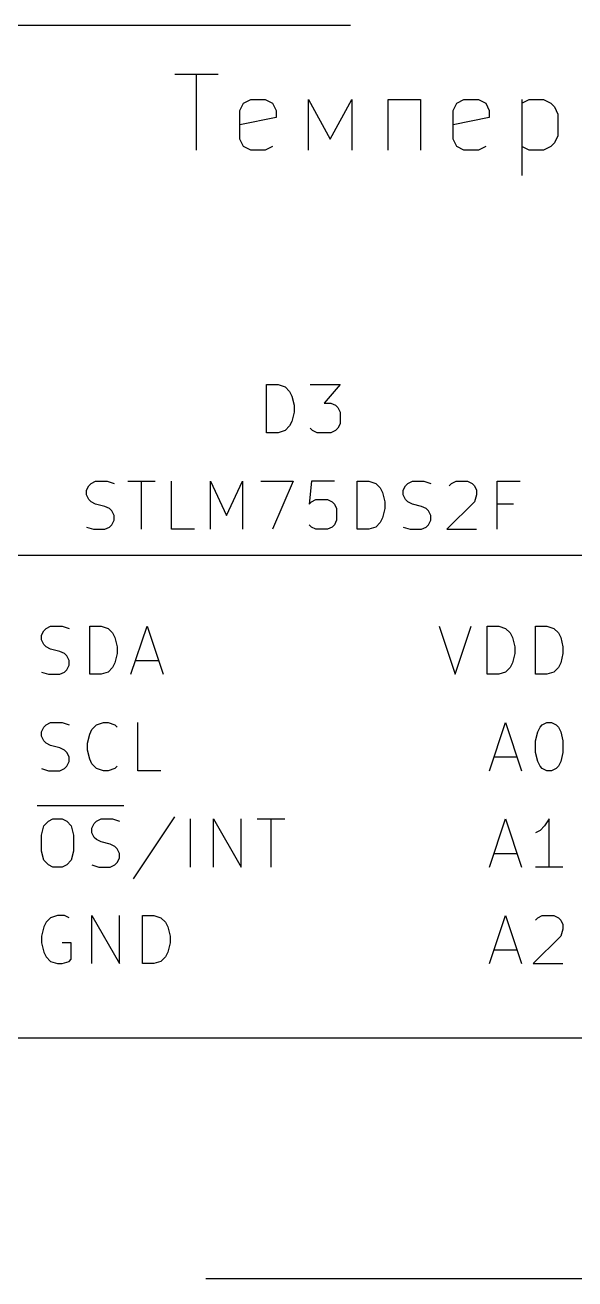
# Model space of a CAD drawing. Extents: x 0.3 to 11.5, y -8.2 to -0.2.
# Drawn here: x 6.062 to 6.633, y -4.6 to -3.3 of the extents above; entities that cross this region are included whole.
import ezdxf

# ---------------------------------------------------------------- set-up
doc = ezdxf.new("R2010")
doc.units = 0
doc.header["$MEASUREMENT"] = 0
doc.linetypes.add('DASHED', pattern=[0.75, 0.5, -0.25])
doc.layers.add('BLACK', color=7, linetype='CONTINUOUS')

msp = doc.modelspace()

# ---------------------------------------------------------------- linework, layer by layer
at = {"layer": 'BLACK', "linetype": 'DASHED'}
for p, q in [((4.4, -3.3), (7.5, -3.3)), ((7.5, -4.6), (4.4, -4.6))]:
    msp.add_line(p, q, dxfattribs=at)
at = {"layer": 'BLACK', "linetype": 'CONTINUOUS'}
for p, q in [((6.21785, -3.35096), (6.26285, -3.35096)), ((6.24035, -3.4297), (6.24035, -3.35096)), ((6.28909, -3.38096), (6.29659, -3.37721)), ((6.29659, -3.37721), (6.31159, -3.37721)), ((6.31159, -3.37721), (6.31909, -3.38096)), ((6.35659, -3.4297), (6.35659, -3.37721)), ((6.35659, -3.37721), (6.37909, -3.41845)), ((6.37909, -3.41845), (6.40158, -3.37721)), ((6.40158, -3.37721), (6.40158, -3.4297)), ((6.43907, -3.4297), (6.43907, -3.37721)), ((6.43907, -3.37721), (6.47282, -3.37721)), ((6.47282, -3.37721), (6.47282, -3.4297)), ((6.51031, -3.38096), (6.51781, -3.37721)), ((6.51781, -3.37721), (6.53281, -3.37721)), ((6.53281, -3.37721), (6.54031, -3.38096)), ((6.57781, -3.37721), (6.57781, -3.45595)), ((6.57781, -3.38096), (6.58531, -3.37721)), ((6.58531, -3.37721), (6.60031, -3.37721)), ((6.60031, -3.37721), (6.6078, -3.38096)), ((6.28535, -3.38846), (6.28909, -3.38096)), ((6.28535, -3.41845), (6.28535, -3.38846)), ((6.31909, -3.38096), (6.32284, -3.38846)), ((6.32284, -3.38846), (6.32284, -3.39595)), ((6.50657, -3.38846), (6.51031, -3.38096)), ((6.50657, -3.41845), (6.50657, -3.38846)), ((6.54031, -3.38096), (6.54406, -3.38846)), ((6.54406, -3.38846), (6.54406, -3.39595)), ((6.6078, -3.38096), (6.61156, -3.3847)), ((6.61156, -3.3847), (6.6153, -3.3922)), ((6.6153, -3.3922), (6.6153, -3.4147)), ((6.32284, -3.39595), (6.28535, -3.40345)), ((6.54406, -3.39595), (6.50657, -3.40345)), ((6.28909, -3.42595), (6.28535, -3.41845)), ((6.51031, -3.42595), (6.50657, -3.41845)), ((6.6153, -3.4147), (6.61156, -3.4222)), ((6.29659, -3.4297), (6.28909, -3.42595)), ((6.31159, -3.4297), (6.29659, -3.4297)), ((6.31909, -3.42595), (6.31159, -3.4297)), ((6.51781, -3.4297), (6.51031, -3.42595)), ((6.53281, -3.4297), (6.51781, -3.4297)), ((6.54031, -3.42595), (6.53281, -3.4297)), ((6.58531, -3.4297), (6.57781, -3.42595)), ((6.60031, -3.4297), (6.58531, -3.4297)), ((6.6078, -3.42595), (6.60031, -3.4297)), ((6.61156, -3.4222), (6.6078, -3.42595)), ((6.31309, -3.7228), (6.31309, -3.6728)), ((6.31309, -3.6728), (6.325, -3.6728)), ((6.31309, -3.7228), (6.31309, -3.6728)), ((6.31309, -3.6728), (6.325, -3.6728)), ((6.325, -3.6728), (6.33214, -3.67519)), ((6.325, -3.6728), (6.33214, -3.67519)), ((6.33214, -3.67519), (6.33691, -3.67995)), ((6.33214, -3.67519), (6.33691, -3.67995)), ((6.35833, -3.6728), (6.38929, -3.6728)), ((6.35833, -3.6728), (6.38929, -3.6728)), ((6.38929, -3.6728), (6.37262, -3.69185)), ((6.38929, -3.6728), (6.37262, -3.69185)), ((6.33691, -3.67995), (6.33929, -3.68471)), ((6.33691, -3.67995), (6.33929, -3.68471)), ((6.33929, -3.68471), (6.34167, -3.69423)), ((6.33929, -3.68471), (6.34167, -3.69423)), ((6.37262, -3.69185), (6.37976, -3.69185)), ((6.37262, -3.69185), (6.37976, -3.69185)), ((6.37976, -3.69185), (6.38452, -3.69423)), ((6.37976, -3.69185), (6.38452, -3.69423)), ((6.34167, -3.70137), (6.33929, -3.7109)), ((6.34167, -3.70137), (6.33929, -3.7109)), ((6.34167, -3.69423), (6.34167, -3.70137)), ((6.34167, -3.69423), (6.34167, -3.70137)), ((6.38452, -3.69423), (6.38691, -3.69661)), ((6.38452, -3.69423), (6.38691, -3.69661)), ((6.38691, -3.69661), (6.38929, -3.70137)), ((6.38691, -3.69661), (6.38929, -3.70137)), ((6.38929, -3.70137), (6.38929, -3.71328)), ((6.38929, -3.70137), (6.38929, -3.71328)), ((6.33691, -3.71566), (6.33214, -3.72043)), ((6.33691, -3.71566), (6.33214, -3.72043)), ((6.33929, -3.7109), (6.33691, -3.71566)), ((6.33929, -3.7109), (6.33691, -3.71566)), ((6.38929, -3.71328), (6.38691, -3.71804)), ((6.38929, -3.71328), (6.38691, -3.71804)), ((6.325, -3.7228), (6.31309, -3.7228)), ((6.325, -3.7228), (6.31309, -3.7228)), ((6.33214, -3.72043), (6.325, -3.7228)), ((6.33214, -3.72043), (6.325, -3.7228)), ((6.36072, -3.72043), (6.35833, -3.71804)), ((6.36072, -3.72043), (6.35833, -3.71804)), ((6.36548, -3.7228), (6.36072, -3.72043)), ((6.36548, -3.7228), (6.36072, -3.72043)), ((6.37976, -3.7228), (6.36548, -3.7228)), ((6.37976, -3.7228), (6.36548, -3.7228)), ((6.38452, -3.72043), (6.37976, -3.7228)), ((6.38452, -3.72043), (6.37976, -3.7228)), ((6.38691, -3.71804), (6.38452, -3.72043)), ((6.38691, -3.71804), (6.38452, -3.72043)), ((6.12619, -3.78233), (6.12857, -3.77757)), ((6.12619, -3.78233), (6.12857, -3.77757)), ((6.12619, -3.78709), (6.12619, -3.78233)), ((6.12619, -3.78709), (6.12619, -3.78233)), ((6.12857, -3.77757), (6.13095, -3.77519)), ((6.12857, -3.77757), (6.13095, -3.77519)), ((6.13095, -3.77519), (6.13572, -3.7728)), ((6.13095, -3.77519), (6.13572, -3.7728)), ((6.13572, -3.7728), (6.14762, -3.7728)), ((6.13572, -3.7728), (6.14762, -3.7728)), ((6.14762, -3.7728), (6.15476, -3.77519)), ((6.14762, -3.7728), (6.15476, -3.77519)), ((6.16905, -3.7728), (6.19762, -3.7728)), ((6.16905, -3.7728), (6.19762, -3.7728)), ((6.18333, -3.8228), (6.18333, -3.7728)), ((6.18333, -3.8228), (6.18333, -3.7728)), ((6.21428, -3.8228), (6.21428, -3.7728)), ((6.21428, -3.8228), (6.21428, -3.7728)), ((6.25476, -3.8228), (6.25476, -3.7728)), ((6.25476, -3.7728), (6.27143, -3.80852)), ((6.25476, -3.8228), (6.25476, -3.7728)), ((6.25476, -3.7728), (6.27143, -3.80852)), ((6.27143, -3.80852), (6.28809, -3.7728)), ((6.27143, -3.80852), (6.28809, -3.7728)), ((6.28809, -3.7728), (6.28809, -3.8228)), ((6.28809, -3.7728), (6.28809, -3.8228)), ((6.30714, -3.7728), (6.34047, -3.7728)), ((6.30714, -3.7728), (6.34047, -3.7728)), ((6.34047, -3.7728), (6.31905, -3.8228)), ((6.34047, -3.7728), (6.31905, -3.8228)), ((6.35952, -3.7728), (6.35714, -3.79661)), ((6.35952, -3.7728), (6.35714, -3.79661)), ((6.38333, -3.7728), (6.35952, -3.7728)), ((6.38333, -3.7728), (6.35952, -3.7728)), ((6.40714, -3.8228), (6.40714, -3.7728)), ((6.40714, -3.7728), (6.41904, -3.7728)), ((6.40714, -3.8228), (6.40714, -3.7728)), ((6.40714, -3.7728), (6.41904, -3.7728)), ((6.41904, -3.7728), (6.42619, -3.77519)), ((6.41904, -3.7728), (6.42619, -3.77519)), ((6.42619, -3.77519), (6.43095, -3.77995)), ((6.42619, -3.77519), (6.43095, -3.77995)), ((6.43095, -3.77995), (6.43333, -3.78471)), ((6.43095, -3.77995), (6.43333, -3.78471)), ((6.45476, -3.78233), (6.45714, -3.77757)), ((6.45476, -3.78233), (6.45714, -3.77757)), ((6.45476, -3.78709), (6.45476, -3.78233)), ((6.45476, -3.78709), (6.45476, -3.78233)), ((6.45714, -3.77757), (6.45952, -3.77519)), ((6.45714, -3.77757), (6.45952, -3.77519)), ((6.45952, -3.77519), (6.46428, -3.7728)), ((6.45952, -3.77519), (6.46428, -3.7728)), ((6.46428, -3.7728), (6.47619, -3.7728)), ((6.46428, -3.7728), (6.47619, -3.7728)), ((6.47619, -3.7728), (6.48333, -3.77519)), ((6.47619, -3.7728), (6.48333, -3.77519)), ((6.50238, -3.77757), (6.50476, -3.77519)), ((6.50238, -3.77757), (6.50476, -3.77519)), ((6.50476, -3.77519), (6.50952, -3.7728)), ((6.50476, -3.77519), (6.50952, -3.7728)), ((6.50952, -3.7728), (6.52143, -3.7728)), ((6.50952, -3.7728), (6.52143, -3.7728)), ((6.52143, -3.7728), (6.52619, -3.77519)), ((6.52143, -3.7728), (6.52619, -3.77519)), ((6.52619, -3.77519), (6.52857, -3.77757)), ((6.52619, -3.77519), (6.52857, -3.77757)), ((6.52857, -3.77757), (6.53095, -3.78233)), ((6.52857, -3.77757), (6.53095, -3.78233)), ((6.53095, -3.78233), (6.53095, -3.78709)), ((6.53095, -3.78233), (6.53095, -3.78709)), ((6.55237, -3.8228), (6.55237, -3.7728)), ((6.55237, -3.7728), (6.57619, -3.7728)), ((6.55237, -3.8228), (6.55237, -3.7728)), ((6.55237, -3.7728), (6.57619, -3.7728)), ((6.12857, -3.79185), (6.12619, -3.78709)), ((6.12857, -3.79185), (6.12619, -3.78709)), ((6.13095, -3.79423), (6.12857, -3.79185)), ((6.13095, -3.79423), (6.12857, -3.79185)), ((6.13572, -3.79661), (6.13095, -3.79423)), ((6.13572, -3.79661), (6.13095, -3.79423)), ((6.35714, -3.79661), (6.35952, -3.79423)), ((6.35714, -3.79661), (6.35952, -3.79423)), ((6.35952, -3.79423), (6.36428, -3.79185)), ((6.35952, -3.79423), (6.36428, -3.79185)), ((6.36428, -3.79185), (6.37619, -3.79185)), ((6.36428, -3.79185), (6.37619, -3.79185)), ((6.37619, -3.79185), (6.38095, -3.79423)), ((6.37619, -3.79185), (6.38095, -3.79423)), ((6.38095, -3.79423), (6.38333, -3.79661)), ((6.38095, -3.79423), (6.38333, -3.79661)), ((6.43333, -3.78471), (6.43571, -3.79423)), ((6.43333, -3.78471), (6.43571, -3.79423)), ((6.43571, -3.79423), (6.43571, -3.80137)), ((6.43571, -3.79423), (6.43571, -3.80137)), ((6.45714, -3.79185), (6.45476, -3.78709)), ((6.45714, -3.79185), (6.45476, -3.78709)), ((6.45952, -3.79423), (6.45714, -3.79185)), ((6.45952, -3.79423), (6.45714, -3.79185)), ((6.46428, -3.79661), (6.45952, -3.79423)), ((6.46428, -3.79661), (6.45952, -3.79423)), ((6.52857, -3.79423), (6.5, -3.8228)), ((6.52857, -3.79423), (6.5, -3.8228)), ((6.53095, -3.78709), (6.52857, -3.79423)), ((6.53095, -3.78709), (6.52857, -3.79423)), ((6.14524, -3.799), (6.13572, -3.79661)), ((6.14524, -3.799), (6.13572, -3.79661)), ((6.15, -3.80137), (6.14524, -3.799)), ((6.15, -3.80137), (6.14524, -3.799)), ((6.15238, -3.80376), (6.15, -3.80137)), ((6.15238, -3.80376), (6.15, -3.80137)), ((6.15476, -3.80852), (6.15238, -3.80376)), ((6.15476, -3.80852), (6.15238, -3.80376)), ((6.15476, -3.81328), (6.15476, -3.80852)), ((6.15476, -3.81328), (6.15476, -3.80852)), ((6.38333, -3.79661), (6.38571, -3.80137)), ((6.38333, -3.79661), (6.38571, -3.80137)), ((6.38571, -3.80137), (6.38571, -3.81328)), ((6.38571, -3.80137), (6.38571, -3.81328)), ((6.43571, -3.80137), (6.43333, -3.8109)), ((6.43571, -3.80137), (6.43333, -3.8109)), ((6.47381, -3.799), (6.46428, -3.79661)), ((6.47381, -3.799), (6.46428, -3.79661)), ((6.47857, -3.80137), (6.47381, -3.799)), ((6.47857, -3.80137), (6.47381, -3.799)), ((6.48095, -3.80376), (6.47857, -3.80137)), ((6.48095, -3.80376), (6.47857, -3.80137)), ((6.48333, -3.80852), (6.48095, -3.80376)), ((6.48333, -3.80852), (6.48095, -3.80376)), ((6.48333, -3.81328), (6.48333, -3.80852)), ((6.48333, -3.81328), (6.48333, -3.80852)), ((6.56904, -3.79661), (6.55237, -3.79661)), ((6.56904, -3.79661), (6.55237, -3.79661)), ((6.12619, -3.82043), (6.13333, -3.8228)), ((6.12619, -3.82043), (6.13333, -3.8228)), ((6.14524, -3.8228), (6.15, -3.82043)), ((6.14524, -3.8228), (6.15, -3.82043)), ((6.15, -3.82043), (6.15238, -3.81804)), ((6.15, -3.82043), (6.15238, -3.81804)), ((6.15238, -3.81804), (6.15476, -3.81328)), ((6.15238, -3.81804), (6.15476, -3.81328)), ((6.35952, -3.82043), (6.35714, -3.81804)), ((6.35952, -3.82043), (6.35714, -3.81804)), ((6.36428, -3.8228), (6.35952, -3.82043)), ((6.36428, -3.8228), (6.35952, -3.82043)), ((6.38095, -3.82043), (6.37619, -3.8228)), ((6.38095, -3.82043), (6.37619, -3.8228)), ((6.38333, -3.81804), (6.38095, -3.82043)), ((6.38333, -3.81804), (6.38095, -3.82043)), ((6.38571, -3.81328), (6.38333, -3.81804)), ((6.38571, -3.81328), (6.38333, -3.81804)), ((6.42619, -3.82043), (6.41904, -3.8228)), ((6.42619, -3.82043), (6.41904, -3.8228)), ((6.43095, -3.81566), (6.42619, -3.82043)), ((6.43095, -3.81566), (6.42619, -3.82043)), ((6.43333, -3.8109), (6.43095, -3.81566)), ((6.43333, -3.8109), (6.43095, -3.81566)), ((6.45476, -3.82043), (6.4619, -3.8228)), ((6.45476, -3.82043), (6.4619, -3.8228)), ((6.47381, -3.8228), (6.47857, -3.82043)), ((6.47381, -3.8228), (6.47857, -3.82043)), ((6.47857, -3.82043), (6.48095, -3.81804)), ((6.47857, -3.82043), (6.48095, -3.81804)), ((6.48095, -3.81804), (6.48333, -3.81328)), ((6.48095, -3.81804), (6.48333, -3.81328)), ((6.13333, -3.8228), (6.14524, -3.8228)), ((6.13333, -3.8228), (6.14524, -3.8228)), ((6.23809, -3.8228), (6.21428, -3.8228)), ((6.23809, -3.8228), (6.21428, -3.8228)), ((6.37619, -3.8228), (6.36428, -3.8228)), ((6.37619, -3.8228), (6.36428, -3.8228)), ((6.41904, -3.8228), (6.40714, -3.8228)), ((6.41904, -3.8228), (6.40714, -3.8228)), ((6.4619, -3.8228), (6.47381, -3.8228)), ((6.4619, -3.8228), (6.47381, -3.8228)), ((6.5, -3.8228), (6.53095, -3.8228)), ((6.5, -3.8228), (6.53095, -3.8228)), ((6.65, -3.85), (6.05, -3.85)), ((6.0819, -3.92789), (6.08428, -3.92551)), ((6.0819, -3.92789), (6.08428, -3.92551)), ((6.08428, -3.92551), (6.08905, -3.92313)), ((6.08428, -3.92551), (6.08905, -3.92313)), ((6.08905, -3.92313), (6.10095, -3.92313)), ((6.08905, -3.92313), (6.10095, -3.92313)), ((6.10095, -3.92313), (6.10809, -3.92551)), ((6.10095, -3.92313), (6.10809, -3.92551)), ((6.12952, -3.97313), (6.12952, -3.92313)), ((6.12952, -3.92313), (6.14143, -3.92313)), ((6.12952, -3.97313), (6.12952, -3.92313)), ((6.12952, -3.92313), (6.14143, -3.92313)), ((6.14143, -3.92313), (6.14857, -3.92551)), ((6.14143, -3.92313), (6.14857, -3.92551)), ((6.14857, -3.92551), (6.15333, -3.93028)), ((6.14857, -3.92551), (6.15333, -3.93028)), ((6.17238, -3.97313), (6.18904, -3.92313)), ((6.17238, -3.97313), (6.18904, -3.92313)), ((6.18904, -3.92313), (6.20571, -3.97313)), ((6.18904, -3.92313), (6.20571, -3.97313)), ((6.4919, -3.92313), (6.50857, -3.97313)), ((6.4919, -3.92313), (6.50857, -3.97313)), ((6.50857, -3.97313), (6.52524, -3.92313)), ((6.50857, -3.97313), (6.52524, -3.92313)), ((6.5419, -3.97313), (6.5419, -3.92313)), ((6.5419, -3.92313), (6.55381, -3.92313)), ((6.5419, -3.97313), (6.5419, -3.92313)), ((6.5419, -3.92313), (6.55381, -3.92313)), ((6.55381, -3.92313), (6.56095, -3.92551)), ((6.55381, -3.92313), (6.56095, -3.92551)), ((6.56095, -3.92551), (6.56571, -3.93028)), ((6.56095, -3.92551), (6.56571, -3.93028)), ((6.5919, -3.97313), (6.5919, -3.92313)), ((6.5919, -3.92313), (6.60381, -3.92313)), ((6.5919, -3.97313), (6.5919, -3.92313)), ((6.5919, -3.92313), (6.60381, -3.92313)), ((6.60381, -3.92313), (6.61095, -3.92551)), ((6.60381, -3.92313), (6.61095, -3.92551)), ((6.61095, -3.92551), (6.61571, -3.93028)), ((6.61095, -3.92551), (6.61571, -3.93028)), ((6.07952, -3.93265), (6.0819, -3.92789)), ((6.07952, -3.93265), (6.0819, -3.92789)), ((6.07952, -3.93742), (6.07952, -3.93265)), ((6.07952, -3.93742), (6.07952, -3.93265)), ((6.0819, -3.94218), (6.07952, -3.93742)), ((6.0819, -3.94218), (6.07952, -3.93742)), ((6.15333, -3.93028), (6.15571, -3.93504)), ((6.15333, -3.93028), (6.15571, -3.93504)), ((6.15571, -3.93504), (6.15809, -3.94456)), ((6.15571, -3.93504), (6.15809, -3.94456)), ((6.56571, -3.93028), (6.56809, -3.93504)), ((6.56571, -3.93028), (6.56809, -3.93504)), ((6.56809, -3.93504), (6.57047, -3.94456)), ((6.56809, -3.93504), (6.57047, -3.94456)), ((6.61571, -3.93028), (6.61809, -3.93504)), ((6.61571, -3.93028), (6.61809, -3.93504)), ((6.61809, -3.93504), (6.62047, -3.94456)), ((6.61809, -3.93504), (6.62047, -3.94456)), ((6.08428, -3.94456), (6.0819, -3.94218)), ((6.08428, -3.94456), (6.0819, -3.94218)), ((6.08905, -3.94694), (6.08428, -3.94456)), ((6.08905, -3.94694), (6.08428, -3.94456)), ((6.09857, -3.94932), (6.08905, -3.94694)), ((6.09857, -3.94932), (6.08905, -3.94694)), ((6.10333, -3.9517), (6.09857, -3.94932)), ((6.10333, -3.9517), (6.09857, -3.94932)), ((6.10571, -3.95408), (6.10333, -3.9517)), ((6.10571, -3.95408), (6.10333, -3.9517)), ((6.15809, -3.9517), (6.15571, -3.96122)), ((6.15809, -3.9517), (6.15571, -3.96122)), ((6.15809, -3.94456), (6.15809, -3.9517)), ((6.15809, -3.94456), (6.15809, -3.9517)), ((6.57047, -3.9517), (6.56809, -3.96122)), ((6.57047, -3.9517), (6.56809, -3.96122)), ((6.57047, -3.94456), (6.57047, -3.9517)), ((6.57047, -3.94456), (6.57047, -3.9517)), ((6.62047, -3.9517), (6.61809, -3.96122)), ((6.62047, -3.9517), (6.61809, -3.96122)), ((6.62047, -3.94456), (6.62047, -3.9517)), ((6.62047, -3.94456), (6.62047, -3.9517)), ((6.10809, -3.95885), (6.10571, -3.95408)), ((6.10809, -3.95885), (6.10571, -3.95408)), ((6.10571, -3.96837), (6.10809, -3.96361)), ((6.10571, -3.96837), (6.10809, -3.96361)), ((6.10809, -3.96361), (6.10809, -3.95885)), ((6.10809, -3.96361), (6.10809, -3.95885)), ((6.15571, -3.96122), (6.15333, -3.96599)), ((6.15571, -3.96122), (6.15333, -3.96599)), ((6.17714, -3.95885), (6.20095, -3.95885)), ((6.17714, -3.95885), (6.20095, -3.95885)), ((6.56809, -3.96122), (6.56571, -3.96599)), ((6.56809, -3.96122), (6.56571, -3.96599)), ((6.61809, -3.96122), (6.61571, -3.96599)), ((6.61809, -3.96122), (6.61571, -3.96599)), ((6.07952, -3.97075), (6.08667, -3.97313)), ((6.07952, -3.97075), (6.08667, -3.97313)), ((6.08667, -3.97313), (6.09857, -3.97313)), ((6.08667, -3.97313), (6.09857, -3.97313)), ((6.09857, -3.97313), (6.10333, -3.97075)), ((6.09857, -3.97313), (6.10333, -3.97075)), ((6.10333, -3.97075), (6.10571, -3.96837)), ((6.10333, -3.97075), (6.10571, -3.96837)), ((6.14143, -3.97313), (6.12952, -3.97313)), ((6.14143, -3.97313), (6.12952, -3.97313)), ((6.14857, -3.97075), (6.14143, -3.97313)), ((6.14857, -3.97075), (6.14143, -3.97313)), ((6.15333, -3.96599), (6.14857, -3.97075)), ((6.15333, -3.96599), (6.14857, -3.97075)), ((6.55381, -3.97313), (6.5419, -3.97313)), ((6.55381, -3.97313), (6.5419, -3.97313)), ((6.56095, -3.97075), (6.55381, -3.97313)), ((6.56095, -3.97075), (6.55381, -3.97313)), ((6.56571, -3.96599), (6.56095, -3.97075)), ((6.56571, -3.96599), (6.56095, -3.97075)), ((6.60381, -3.97313), (6.5919, -3.97313)), ((6.60381, -3.97313), (6.5919, -3.97313)), ((6.61095, -3.97075), (6.60381, -3.97313)), ((6.61095, -3.97075), (6.60381, -3.97313)), ((6.61571, -3.96599), (6.61095, -3.97075)), ((6.61571, -3.96599), (6.61095, -3.97075)), ((6.07952, -4.03265), (6.0819, -4.02789)), ((6.07952, -4.03265), (6.0819, -4.02789)), ((6.0819, -4.02789), (6.08428, -4.02551)), ((6.0819, -4.02789), (6.08428, -4.02551)), ((6.08428, -4.02551), (6.08905, -4.02313)), ((6.08428, -4.02551), (6.08905, -4.02313)), ((6.08905, -4.02313), (6.10095, -4.02313)), ((6.08905, -4.02313), (6.10095, -4.02313)), ((6.10095, -4.02313), (6.10809, -4.02551)), ((6.10095, -4.02313), (6.10809, -4.02551)), ((6.1319, -4.03028), (6.13667, -4.02551)), ((6.1319, -4.03028), (6.13667, -4.02551)), ((6.13667, -4.02551), (6.14381, -4.02313)), ((6.13667, -4.02551), (6.14381, -4.02313)), ((6.14381, -4.02313), (6.14857, -4.02313)), ((6.14381, -4.02313), (6.14857, -4.02313)), ((6.14857, -4.02313), (6.15571, -4.02551)), ((6.14857, -4.02313), (6.15571, -4.02551)), ((6.15571, -4.02551), (6.15809, -4.02789)), ((6.15571, -4.02551), (6.15809, -4.02789)), ((6.17952, -4.07313), (6.17952, -4.02313)), ((6.17952, -4.07313), (6.17952, -4.02313)), ((6.54428, -4.07313), (6.56095, -4.02313)), ((6.54428, -4.07313), (6.56095, -4.02313)), ((6.56095, -4.02313), (6.57762, -4.07313)), ((6.56095, -4.02313), (6.57762, -4.07313)), ((6.59428, -4.03265), (6.59667, -4.02789)), ((6.59428, -4.03265), (6.59667, -4.02789)), ((6.59667, -4.02789), (6.59905, -4.02551)), ((6.59667, -4.02789), (6.59905, -4.02551)), ((6.59905, -4.02551), (6.60381, -4.02313)), ((6.59905, -4.02551), (6.60381, -4.02313)), ((6.60381, -4.02313), (6.60857, -4.02313)), ((6.60381, -4.02313), (6.60857, -4.02313)), ((6.60857, -4.02313), (6.61333, -4.02551)), ((6.60857, -4.02313), (6.61333, -4.02551)), ((6.61333, -4.02551), (6.61571, -4.02789)), ((6.61333, -4.02551), (6.61571, -4.02789)), ((6.61571, -4.02789), (6.61809, -4.03265)), ((6.61571, -4.02789), (6.61809, -4.03265)), ((6.07952, -4.03742), (6.07952, -4.03265)), ((6.07952, -4.03742), (6.07952, -4.03265)), ((6.0819, -4.04218), (6.07952, -4.03742)), ((6.0819, -4.04218), (6.07952, -4.03742)), ((6.08428, -4.04456), (6.0819, -4.04218)), ((6.08428, -4.04456), (6.0819, -4.04218)), ((6.12714, -4.04456), (6.12952, -4.03504)), ((6.12714, -4.04456), (6.12952, -4.03504)), ((6.12952, -4.03504), (6.1319, -4.03028)), ((6.12952, -4.03504), (6.1319, -4.03028)), ((6.59191, -4.04218), (6.59428, -4.03265)), ((6.59191, -4.04218), (6.59428, -4.03265)), ((6.59191, -4.05408), (6.59191, -4.04218)), ((6.59191, -4.05408), (6.59191, -4.04218)), ((6.61809, -4.03265), (6.62048, -4.04218)), ((6.61809, -4.03265), (6.62048, -4.04218)), ((6.62048, -4.04218), (6.62048, -4.05408)), ((6.62048, -4.04218), (6.62048, -4.05408)), ((6.08905, -4.04694), (6.08428, -4.04456)), ((6.08905, -4.04694), (6.08428, -4.04456)), ((6.09857, -4.04932), (6.08905, -4.04694)), ((6.09857, -4.04932), (6.08905, -4.04694)), ((6.10333, -4.0517), (6.09857, -4.04932)), ((6.10333, -4.0517), (6.09857, -4.04932)), ((6.10571, -4.05408), (6.10333, -4.0517)), ((6.10571, -4.05408), (6.10333, -4.0517)), ((6.10809, -4.05885), (6.10571, -4.05408)), ((6.10809, -4.05885), (6.10571, -4.05408)), ((6.12714, -4.0517), (6.12714, -4.04456)), ((6.12714, -4.0517), (6.12714, -4.04456)), ((6.12952, -4.06122), (6.12714, -4.0517)), ((6.12952, -4.06122), (6.12714, -4.0517)), ((6.59428, -4.06361), (6.59191, -4.05408)), ((6.59428, -4.06361), (6.59191, -4.05408)), ((6.62048, -4.05408), (6.61809, -4.06361)), ((6.62048, -4.05408), (6.61809, -4.06361)), ((6.10333, -4.07075), (6.10571, -4.06837)), ((6.10333, -4.07075), (6.10571, -4.06837)), ((6.10571, -4.06837), (6.10809, -4.06361)), ((6.10571, -4.06837), (6.10809, -4.06361)), ((6.10809, -4.06361), (6.10809, -4.05885)), ((6.10809, -4.06361), (6.10809, -4.05885)), ((6.1319, -4.06599), (6.12952, -4.06122)), ((6.1319, -4.06599), (6.12952, -4.06122)), ((6.13667, -4.07075), (6.1319, -4.06599)), ((6.13667, -4.07075), (6.1319, -4.06599)), ((6.15809, -4.06837), (6.15571, -4.07075)), ((6.15809, -4.06837), (6.15571, -4.07075)), ((6.54905, -4.05885), (6.57285, -4.05885)), ((6.54905, -4.05885), (6.57285, -4.05885)), ((6.59667, -4.06837), (6.59428, -4.06361)), ((6.59667, -4.06837), (6.59428, -4.06361)), ((6.59905, -4.07075), (6.59667, -4.06837)), ((6.59905, -4.07075), (6.59667, -4.06837)), ((6.61571, -4.06837), (6.61333, -4.07075)), ((6.61571, -4.06837), (6.61333, -4.07075)), ((6.61809, -4.06361), (6.61571, -4.06837)), ((6.61809, -4.06361), (6.61571, -4.06837)), ((6.07952, -4.07075), (6.08667, -4.07313)), ((6.07952, -4.07075), (6.08667, -4.07313)), ((6.08667, -4.07313), (6.09857, -4.07313)), ((6.08667, -4.07313), (6.09857, -4.07313)), ((6.09857, -4.07313), (6.10333, -4.07075)), ((6.09857, -4.07313), (6.10333, -4.07075)), ((6.14381, -4.07313), (6.13667, -4.07075)), ((6.14381, -4.07313), (6.13667, -4.07075)), ((6.14857, -4.07313), (6.14381, -4.07313)), ((6.14857, -4.07313), (6.14381, -4.07313)), ((6.15571, -4.07075), (6.14857, -4.07313)), ((6.15571, -4.07075), (6.14857, -4.07313)), ((6.20333, -4.07313), (6.17952, -4.07313)), ((6.20333, -4.07313), (6.17952, -4.07313)), ((6.60381, -4.07313), (6.59905, -4.07075)), ((6.60381, -4.07313), (6.59905, -4.07075)), ((6.60857, -4.07313), (6.60381, -4.07313)), ((6.60857, -4.07313), (6.60381, -4.07313)), ((6.61333, -4.07075), (6.60857, -4.07313)), ((6.61333, -4.07075), (6.60857, -4.07313)), ((6.075, -4.10925), (6.165, -4.10925)), ((6.075, -4.10925), (6.165, -4.10925)), ((6.21762, -4.12075), (6.17476, -4.18504)), ((6.21762, -4.12075), (6.17476, -4.18504)), ((6.07952, -4.1398), (6.0819, -4.13028)), ((6.07952, -4.1398), (6.0819, -4.13028)), ((6.0819, -4.13028), (6.08667, -4.12551)), ((6.0819, -4.13028), (6.08667, -4.12551)), ((6.08667, -4.12551), (6.09143, -4.12313)), ((6.08667, -4.12551), (6.09143, -4.12313)), ((6.09143, -4.12313), (6.10095, -4.12313)), ((6.09143, -4.12313), (6.10095, -4.12313)), ((6.10095, -4.12313), (6.10571, -4.12551)), ((6.10095, -4.12313), (6.10571, -4.12551)), ((6.10571, -4.12551), (6.11047, -4.13028)), ((6.10571, -4.12551), (6.11047, -4.13028)), ((6.11047, -4.13028), (6.11285, -4.1398)), ((6.11047, -4.13028), (6.11285, -4.1398)), ((6.13191, -4.13265), (6.13428, -4.12789)), ((6.13191, -4.13265), (6.13428, -4.12789)), ((6.13191, -4.13742), (6.13191, -4.13265)), ((6.13191, -4.13742), (6.13191, -4.13265)), ((6.13428, -4.12789), (6.13667, -4.12551)), ((6.13428, -4.12789), (6.13667, -4.12551)), ((6.13667, -4.12551), (6.14143, -4.12313)), ((6.13667, -4.12551), (6.14143, -4.12313)), ((6.14143, -4.12313), (6.15333, -4.12313)), ((6.14143, -4.12313), (6.15333, -4.12313)), ((6.15333, -4.12313), (6.16048, -4.12551)), ((6.15333, -4.12313), (6.16048, -4.12551)), ((6.23428, -4.17313), (6.23428, -4.12313)), ((6.23428, -4.17313), (6.23428, -4.12313)), ((6.25809, -4.17313), (6.25809, -4.12313)), ((6.25809, -4.12313), (6.28667, -4.17313)), ((6.25809, -4.17313), (6.25809, -4.12313)), ((6.25809, -4.12313), (6.28667, -4.17313)), ((6.28667, -4.17313), (6.28667, -4.12313)), ((6.28667, -4.17313), (6.28667, -4.12313)), ((6.30333, -4.12313), (6.33191, -4.12313)), ((6.30333, -4.12313), (6.33191, -4.12313)), ((6.31762, -4.17313), (6.31762, -4.12313)), ((6.31762, -4.17313), (6.31762, -4.12313)), ((6.54428, -4.17313), (6.56095, -4.12313)), ((6.54428, -4.17313), (6.56095, -4.12313)), ((6.56095, -4.12313), (6.57762, -4.17313)), ((6.56095, -4.12313), (6.57762, -4.17313)), ((6.60143, -4.13028), (6.59667, -4.13504)), ((6.60143, -4.13028), (6.59667, -4.13504)), ((6.60619, -4.12313), (6.60143, -4.13028)), ((6.60619, -4.12313), (6.60143, -4.13028)), ((6.60619, -4.17313), (6.60619, -4.12313)), ((6.60619, -4.17313), (6.60619, -4.12313)), ((6.07952, -4.15646), (6.07952, -4.1398)), ((6.07952, -4.15646), (6.07952, -4.1398)), ((6.11285, -4.1398), (6.11285, -4.15646)), ((6.11285, -4.1398), (6.11285, -4.15646)), ((6.13428, -4.14218), (6.13191, -4.13742)), ((6.13428, -4.14218), (6.13191, -4.13742)), ((6.13667, -4.14456), (6.13428, -4.14218)), ((6.13667, -4.14456), (6.13428, -4.14218)), ((6.14143, -4.14694), (6.13667, -4.14456)), ((6.14143, -4.14694), (6.13667, -4.14456)), ((6.15095, -4.14932), (6.14143, -4.14694)), ((6.15095, -4.14932), (6.14143, -4.14694)), ((6.59667, -4.13504), (6.59191, -4.13742)), ((6.59667, -4.13504), (6.59191, -4.13742)), ((6.0819, -4.16599), (6.07952, -4.15646)), ((6.0819, -4.16599), (6.07952, -4.15646)), ((6.11285, -4.15646), (6.11047, -4.16599)), ((6.11285, -4.15646), (6.11047, -4.16599)), ((6.15571, -4.1517), (6.15095, -4.14932)), ((6.15571, -4.1517), (6.15095, -4.14932)), ((6.15809, -4.15408), (6.15571, -4.1517)), ((6.15809, -4.15408), (6.15571, -4.1517)), ((6.16048, -4.15885), (6.15809, -4.15408)), ((6.16048, -4.15885), (6.15809, -4.15408)), ((6.16048, -4.16361), (6.16048, -4.15885)), ((6.16048, -4.16361), (6.16048, -4.15885)), ((6.54905, -4.15885), (6.57285, -4.15885)), ((6.54905, -4.15885), (6.57285, -4.15885)), ((6.08667, -4.17075), (6.0819, -4.16599)), ((6.08667, -4.17075), (6.0819, -4.16599)), ((6.09143, -4.17313), (6.08667, -4.17075)), ((6.09143, -4.17313), (6.08667, -4.17075)), ((6.10571, -4.17075), (6.10095, -4.17313)), ((6.10571, -4.17075), (6.10095, -4.17313)), ((6.11047, -4.16599), (6.10571, -4.17075)), ((6.11047, -4.16599), (6.10571, -4.17075)), ((6.13191, -4.17075), (6.13905, -4.17313)), ((6.13191, -4.17075), (6.13905, -4.17313)), ((6.15095, -4.17313), (6.15571, -4.17075)), ((6.15095, -4.17313), (6.15571, -4.17075)), ((6.15571, -4.17075), (6.15809, -4.16837)), ((6.15571, -4.17075), (6.15809, -4.16837)), ((6.15809, -4.16837), (6.16048, -4.16361)), ((6.15809, -4.16837), (6.16048, -4.16361)), ((6.10095, -4.17313), (6.09143, -4.17313)), ((6.10095, -4.17313), (6.09143, -4.17313)), ((6.13905, -4.17313), (6.15095, -4.17313)), ((6.13905, -4.17313), (6.15095, -4.17313)), ((6.62048, -4.17313), (6.59191, -4.17313)), ((6.62048, -4.17313), (6.59191, -4.17313)), ((6.09619, -4.22313), (6.08905, -4.22551)), ((6.09619, -4.22313), (6.08905, -4.22551)), ((6.10333, -4.22313), (6.09619, -4.22313)), ((6.10333, -4.22313), (6.09619, -4.22313)), ((6.10809, -4.22551), (6.10333, -4.22313)), ((6.10809, -4.22551), (6.10333, -4.22313)), ((6.1319, -4.27313), (6.1319, -4.22313)), ((6.1319, -4.22313), (6.16047, -4.27313)), ((6.1319, -4.27313), (6.1319, -4.22313)), ((6.1319, -4.22313), (6.16047, -4.27313)), ((6.16047, -4.27313), (6.16047, -4.22313)), ((6.16047, -4.27313), (6.16047, -4.22313)), ((6.18428, -4.27313), (6.18428, -4.22313)), ((6.18428, -4.22313), (6.19619, -4.22313)), ((6.18428, -4.27313), (6.18428, -4.22313)), ((6.18428, -4.22313), (6.19619, -4.22313)), ((6.19619, -4.22313), (6.20333, -4.22551)), ((6.19619, -4.22313), (6.20333, -4.22551)), ((6.54428, -4.27313), (6.56095, -4.22313)), ((6.54428, -4.27313), (6.56095, -4.22313)), ((6.56095, -4.22313), (6.57762, -4.27313)), ((6.56095, -4.22313), (6.57762, -4.27313)), ((6.59428, -4.22551), (6.59905, -4.22313)), ((6.59428, -4.22551), (6.59905, -4.22313)), ((6.59905, -4.22313), (6.61095, -4.22313)), ((6.59905, -4.22313), (6.61095, -4.22313)), ((6.61095, -4.22313), (6.61571, -4.22551)), ((6.61095, -4.22313), (6.61571, -4.22551)), ((6.0819, -4.23504), (6.07952, -4.24456)), ((6.0819, -4.23504), (6.07952, -4.24456)), ((6.08428, -4.23028), (6.0819, -4.23504)), ((6.08428, -4.23028), (6.0819, -4.23504)), ((6.08905, -4.22551), (6.08428, -4.23028)), ((6.08905, -4.22551), (6.08428, -4.23028)), ((6.20333, -4.22551), (6.20809, -4.23028)), ((6.20333, -4.22551), (6.20809, -4.23028)), ((6.20809, -4.23028), (6.21048, -4.23504)), ((6.20809, -4.23028), (6.21048, -4.23504)), ((6.21048, -4.23504), (6.21285, -4.24456)), ((6.21048, -4.23504), (6.21285, -4.24456)), ((6.59191, -4.22789), (6.59428, -4.22551)), ((6.59191, -4.22789), (6.59428, -4.22551)), ((6.61571, -4.22551), (6.61809, -4.22789)), ((6.61571, -4.22551), (6.61809, -4.22789)), ((6.61809, -4.22789), (6.62048, -4.23265)), ((6.61809, -4.22789), (6.62048, -4.23265)), ((6.62048, -4.23742), (6.61809, -4.24456)), ((6.62048, -4.23742), (6.61809, -4.24456)), ((6.62048, -4.23265), (6.62048, -4.23742)), ((6.62048, -4.23265), (6.62048, -4.23742)), ((6.07952, -4.24456), (6.07952, -4.2517)), ((6.07952, -4.24456), (6.07952, -4.2517)), ((6.21285, -4.24456), (6.21285, -4.2517)), ((6.21285, -4.24456), (6.21285, -4.2517)), ((6.61809, -4.24456), (6.58952, -4.27313)), ((6.61809, -4.24456), (6.58952, -4.27313)), ((6.07952, -4.2517), (6.0819, -4.26122)), ((6.07952, -4.2517), (6.0819, -4.26122)), ((6.0819, -4.26122), (6.08428, -4.26599)), ((6.0819, -4.26122), (6.08428, -4.26599)), ((6.11047, -4.2517), (6.10095, -4.2517)), ((6.11047, -4.2517), (6.10095, -4.2517)), ((6.11047, -4.26837), (6.11047, -4.2517)), ((6.11047, -4.26837), (6.11047, -4.2517)), ((6.21048, -4.26122), (6.20809, -4.26599)), ((6.21048, -4.26122), (6.20809, -4.26599)), ((6.21285, -4.2517), (6.21048, -4.26122)), ((6.21285, -4.2517), (6.21048, -4.26122)), ((6.54905, -4.25885), (6.57285, -4.25885)), ((6.54905, -4.25885), (6.57285, -4.25885)), ((6.08428, -4.26599), (6.08905, -4.27075)), ((6.08428, -4.26599), (6.08905, -4.27075)), ((6.08905, -4.27075), (6.09619, -4.27313)), ((6.08905, -4.27075), (6.09619, -4.27313)), ((6.09619, -4.27313), (6.10095, -4.27313)), ((6.09619, -4.27313), (6.10095, -4.27313)), ((6.10095, -4.27313), (6.10809, -4.27075)), ((6.10095, -4.27313), (6.10809, -4.27075)), ((6.10809, -4.27075), (6.11047, -4.26837)), ((6.10809, -4.27075), (6.11047, -4.26837)), ((6.19619, -4.27313), (6.18428, -4.27313)), ((6.19619, -4.27313), (6.18428, -4.27313)), ((6.20333, -4.27075), (6.19619, -4.27313)), ((6.20333, -4.27075), (6.19619, -4.27313)), ((6.20809, -4.26599), (6.20333, -4.27075)), ((6.20809, -4.26599), (6.20333, -4.27075)), ((6.58952, -4.27313), (6.62048, -4.27313)), ((6.58952, -4.27313), (6.62048, -4.27313)), ((6.05, -4.35), (6.65, -4.35))]:
    msp.add_line(p, q, dxfattribs=at)

doc.saveas('drawing.dxf')
